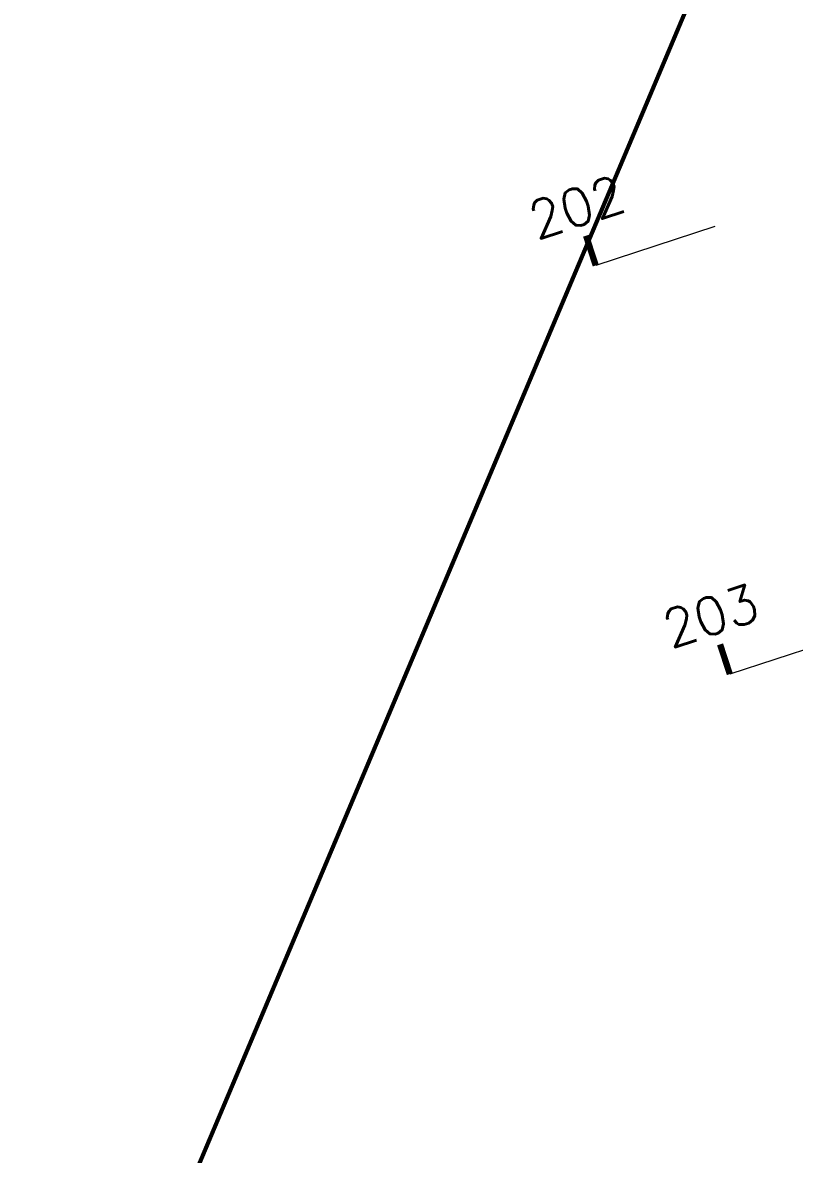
# Model space of a CAD drawing. Header units: metres. Extents: x 733085 to 734585, y 6084499 to 6087418.
# Drawn here: x 733501.9 to 733538.9, y 6086580.7 to 6086635 of the extents above; entities that cross this region are included whole.
import ezdxf
from ezdxf.enums import TextEntityAlignment as Align

# ---------------------------------------------------------------- set-up
doc = ezdxf.new("R2010")
doc.units = ezdxf.units.M
doc.header["$LTSCALE"] = 5
doc.header["$MEASUREMENT"] = 0
doc.linetypes.add('CENTER2', pattern=[1.125, 0.75, -0.125, 0.125, -0.125])
doc.linetypes.add('PHANTOM2', pattern=[1.25, 0.625, -0.125, 0.125, -0.125, 0.125, -0.125])
doc.layers.get('0').update_dxf_attribs({"color": 30})
doc.layers.add('U-ANNO-SYMB', color=3, linetype='Continuous', lineweight=18)
doc.layers.add('U-LIMT', color=6, linetype='PHANTOM2')
doc.styles.add('E-ROMANS', font='romans.shx', dxfattribs={"width": 0.8})

# ---------------------------------------------------------------- blocks, each defined once
blk = doc.blocks.new('TAG-CORTE')
blk.add_line((2, 0), (0, 0))
at = {"const_width": 0.1}
blk.add_lwpolyline([(0, 0), (0, 0.5)], dxfattribs=at)
at = {"style": 'E-ROMANS'}
blk.add_attdef('A', text='', height=0.6, dxfattribs=at).set_placement((0, 0.5), align=Align.BOTTOM_CENTER)

msp = doc.modelspace()

# ---------------------------------------------------------------- linework, layer by layer
at = {"layer": 'U-LIMT', "color": 252, "linetype": 'CENTER2', "ltscale": 0.3, "const_width": 0.2}
msp.add_lwpolyline([(733490.888, 6086500), (733498.017, 6086551.005), (733543.412, 6086658.668)], dxfattribs=at)

# ---------------------------------------------------------------- block references
at = {"layer": 'U-ANNO-SYMB', "xscale": 3.000000000558891, "yscale": 3.000000000558891, "zscale": 3.000000000558891, "rotation": 18.06951220614313}
for p, values in [((733529.344, 6086623.317), {'A': '202'}), ((733535.762, 6086603.743), {'A': '203'})]:
    msp.add_blockref('TAG-CORTE', p, dxfattribs=at).add_auto_attribs(values)

doc.saveas('drawing.dxf')
